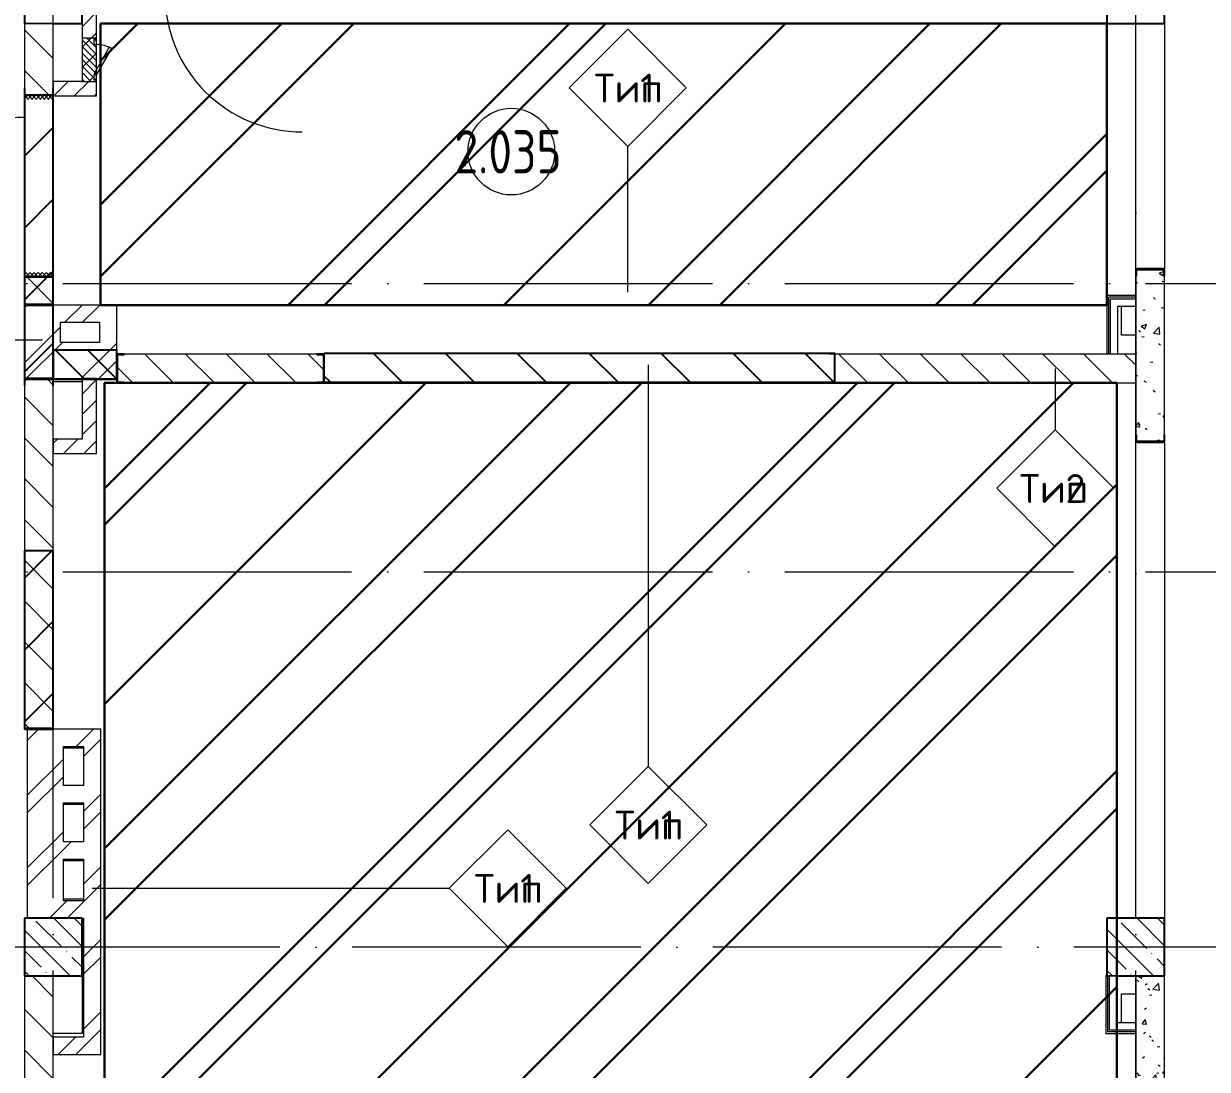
# Model space of a CAD drawing. Header units: millimetres. Extents: x -68946 to 690821, y -552984 to 293768.
# Drawn here: x 173754 to 181954, y -80907 to -73660 of the extents above; entities that cross this region are included whole.
import ezdxf

# ---------------------------------------------------------------- set-up
doc = ezdxf.new("R2010")
doc.units = ezdxf.units.MM
doc.linetypes.add('ADSK_Линия сетки', pattern=[2500, 2000, -250, 0, -250])
for name, color, linetype, lineweight in [('0) блоки', 250, 'Continuous', 25), ('1.2) Стяжка 6 вып.', 30, 'Continuous', 30), ('1.3) Звуко-изол           6 вып.', 90, 'Continuous', 30), ('1.4) Стяжка 6 вып.', 30, 'Continuous', 30), ('A-AREA-____-IDEN', 250, 'Continuous', 9), ('A-DETL-GENF-OTLN', 250, 'Continuous', 5), ('A-DOOR-____-MCUT', 250, 'Continuous', 5), ('A-DOOR-____-OTLN', 250, 'Continuous', 5), ('A-FLOR-____-OTLN', 250, 'Continuous', 9), ('A-WALL-____-IDEN', 250, 'Continuous', 9), ('A-WALL-____-MCUT', 250, 'Continuous', 13), ('A-WALL-____-PATT', 250, 'Continuous', 13), ('A-WALL-FNSH-MCUT', 250, 'Continuous', 13), ('I-WALL-____-OTLN', 250, 'Continuous', 9), ('S-COLS-____-MCUT', 250, 'Continuous', 25), ('S-COLS-____-OTLN', 250, 'Continuous', 9), ('S-GRID-____-OTLN', 250, 'Continuous', 9)]:
    doc.layers.add(name, color=color, linetype=linetype, lineweight=lineweight)
doc.styles.add('ISOCPEUR', font='isocpeur.ttf', dxfattribs={"width": 0.8, "height": 100})
doc.styles.add('ISOCPEUR_3', font='isocpeur.ttf', dxfattribs={"height": 250})
pattern_1 = [(135, (1676.41, 164.685), (-14.14214, -14.14214), []), (225, (1676.41, 164.685), (14.14214, -14.14214), [])]
pattern_2 = [(45, (-446.384, 164.685), (-14.1421, 14.1421), []), (135, (-446.384, 164.685), (-14.1421, -14.1421), [])]
pattern_3 = [(45, (28708.77, -120984.93), (-70.71068, 70.71068), [])]
pattern_4 = [(135, (28708.77, -120984.93), (-141.42136, -141.42136), [])]
pattern_5 = [(50, (28708.77, -120984.93), (364.36793, -31.8783), [38.1, -419.1]), (355, (28708.77, -120984.93), (-70.48585, 382.1133), [30.48, -335.28]), (100.451, (28739.14, -120987.6), (293.885, 350.2334), [32.38, -356.18]), (46.184, (28708.77, -120883.33), (542.1585, -84.0858), [57.15, -628.65]), (96.636, (28753.95, -120890.34), (474.8049, 494.8554), [48.57, -534.27]), (351.184, (28708.8, -120883.33), (474.8102, 494.85), [45.72, -502.92]), (21, (28759.57, -120908.73), (303.22847, -204.53046), [38.1, -419.1]), (326, (28759.57, -120908.73), (123.6039, 368.37604), [30.48, -335.28]), (71.451, (28784.84, -120925.78), (426.8341, 163.8427), [32.38, -356.18]), (37.5, (28708.77, -120984.93), (6.17665, 169.11015), [16.764, -314.452, 16.764, -323.596, -336.55]), (37.5, (28708.77, -120984.93), (6.17665, 169.11015), [-671.576, 16.764, -319.786]), (7.5, (28708.77, -120984.93), (133.63888, 200.3615), [16.764, -177.292, 16.764, -306.832, -128.27]), (7.5, (28708.77, -120984.93), (133.63888, 200.3615), [-517.652, 16.764, -111.506]), (327.5, (28595.49, -120984.93), (271.18182, -11.45836), [16.764, -110.236, 16.764, -379.476, -525.78]), (327.5, (28595.49, -120984.93), (271.18182, -11.45836), [-523.24, 16.764, -509.016]), (317.5, (28544.7, -120984.93), (296.2585, 50.85285), [16.764, -148.336, 16.764, -246.38, -373.38]), (317.5, (28544.7, -120984.93), (296.2585, 50.85285), [-428.244, 16.764, -356.616])]
pattern_6 = [(45, (28708.77, -120984.93), (-251.4472, 251.4472), []), (45, (28708.77, -120603.93), (-251.4472, 251.4472), [])]

# ---------------------------------------------------------------- blocks, each defined once
blk = doc.blocks.new('Дверь_СКБ_1Ст_Фрамуга1 - Н_ВВ-9_1250x2600h_Лаборантская-42097379-АР1_Кладочный план 2 этажа С2и3')
at = {"layer": 'A-DOOR-____-OTLN'}
h = blk.add_hatch(dxfattribs=at)
h.set_pattern_fill('FP_9', color=256, style=0, pattern_type=2)
h.set_pattern_definition(pattern_2)
h.paths.add_polyline_path([(-612.5, -100), (-587.5, -100), (-587.5, 100), (-612.5, 100)])
h = blk.add_hatch(dxfattribs=at)
h.set_pattern_fill('FP_8', color=256, style=0, pattern_type=2)
h.set_pattern_definition(pattern_1)
h.paths.add_polyline_path([(612.5, -100), (637.5, -100), (637.5, 100), (612.5, 100)])
at = {"layer": 'A-DOOR-____-OTLN', "color": 255}
blk.add_arc((-462.5, 100), 950, 360, 90, dxfattribs=at)
blk = doc.blocks.new('Дверь_СКБ_1Ст_Фрамуга1 - Н_ВВ-9_2_1250x2600h_Лаборантская 2-42764460-АР1_Кладочный план 2 этажа С2и3')
at = {"layer": 'A-DOOR-____-OTLN'}
h = blk.add_hatch(dxfattribs=at)
h.set_pattern_fill('FP_9', color=256, style=0, pattern_type=2)
h.set_pattern_definition(pattern_2)
h.paths.add_polyline_path([(-587.5, 100), (-612.5, 100), (-612.5, -100), (-587.5, -100)])
h = blk.add_hatch(dxfattribs=at)
h.set_pattern_fill('FP_8', color=256, style=0, pattern_type=2)
h.set_pattern_definition(pattern_1)
h.paths.add_polyline_path([(612.5, 100), (612.5, -100), (637.5, -100), (637.5, 100)])
at = {"layer": 'A-DOOR-____-OTLN', "color": 255}
blk.add_arc((-462.5, 100), 950, 360, 90, dxfattribs=at)
blk = doc.blocks.new('BSC_Колонна _Прямоугольная - 400x400-V28-АР1_Кладочный план 2 этажа С2и3')
at = {"layer": 'S-COLS-____-OTLN', "lineweight": 5}
h = blk.add_hatch(dxfattribs=at)
h.set_pattern_fill('FP_69', color=256, style=0, pattern_type=2)
h.set_pattern_definition([(135, (-145250, -40925), (-142.56192, -142.56192), []), (135, (-145107.44, -40925), (-142.56192, -142.56192), [252.016, -50.403, 3.353, -47.05])])
h.paths.add_polyline_path([(-200, -200), (200, -200), (200, 200), (-200, 200), (-200, -110.9)])
at = {"layer": 'S-COLS-____-MCUT'}
for p, q in [((200, 200), (-200, 200)), ((-200, 200), (-200, -200)), ((200, -200), (200, 200)), ((-200, -200), (200, -200))]:
    blk.add_line(p, q, dxfattribs=at)
blk = doc.blocks.new('ADSK_КолоннаНесущая_Швеллер_Гнутый_ГОСТ 8278-83 - 200х50х4_таб_1 2-38569602-АР1_Кладочный план 2 этажа С2и3')
at = {"layer": 'S-COLS-____-MCUT'}
for p, q in [((-10.1, 90), (-10.1, -90)), ((-6.1, -90), (-6.1, 90)), ((39.9, 100), (-0.1, 100)), ((-0.1, 96), (39.9, 96)), ((39.9, 96), (39.9, 100)), ((39.9, -96), (-0.1, -96)), ((-0.1, -100), (39.9, -100)), ((39.9, -100), (39.9, -96))]:
    blk.add_line(p, q, dxfattribs=at)
for centre, radius, start, end in [((-0.1, 90), 10, 90, 180), ((-0.1, 90), 6, 90, 180), ((-0.1, -90), 10, 180, 270), ((-0.1, -90), 6, 180, 270)]:
    blk.add_arc(centre, radius, start, end, dxfattribs=at)
blk = doc.blocks.new('ADSK_КолоннаНесущая_Швеллер_Гнутый_ГОСТ 8278-83 - 200х50х4_таб_1 2-V43-АР1_Кладочный план 2 этажа С2и3')
at = {"layer": 'S-COLS-____-MCUT'}
for p, q in [((-6.1, -90), (-6.1, 90)), ((-0.1, 96), (39.9, 96)), ((39.9, 100), (19.9, 100)), ((39.9, 96), (39.9, 100)), ((39.9, -96), (-0.1, -96)), ((19.9, -100), (39.9, -100)), ((39.9, -100), (39.9, -96))]:
    blk.add_line(p, q, dxfattribs=at)
for centre, radius, start, end in [((-0.1, 90), 10, 90.3368, 180), ((-0.1, 90), 6, 90, 180), ((-0.1, -90), 10, 180, 270), ((-0.1, -90), 6, 180, 270)]:
    blk.add_arc(centre, radius, start, end, dxfattribs=at)
blk = doc.blocks.new('ADSK_КолоннаНесущая_Швеллер_Гнутый_ГОСТ 8278-83 - 200х50х4_таб_1 2-V41-АР1_Кладочный план 2 этажа С2и3')
at = {"layer": 'S-COLS-____-MCUT'}
for p, q in [((-10.1, 90), (-10.1, -90)), ((-6.1, -90), (-6.1, 90)), ((39.9, 100), (-0.1, 100)), ((-0.1, 96), (39.9, 96)), ((39.9, 96), (39.9, 100)), ((39.9, -96), (-0.1, -96)), ((-0.1, -100), (39.9, -100)), ((39.9, -100), (39.9, -96))]:
    blk.add_line(p, q, dxfattribs=at)
for centre, radius, start, end in [((-0.1, 90), 10, 90, 180), ((-0.1, 90), 6, 90, 180), ((-0.1, -90), 10, 180, 270), ((-0.1, -90), 6, 180, 270)]:
    blk.add_arc(centre, radius, start, end, dxfattribs=at)
blk = doc.blocks.new('ADSK_КолоннаНесущая_Швеллер_Гнутый_ГОСТ 8278-83 - 200х50х4_таб_1 2-V47-АР1_Кладочный план 2 этажа С2и3')
at = {"layer": 'S-COLS-____-MCUT'}
for p, q in [((-10.1, 90), (-10.1, -90)), ((-6.1, -90), (-6.1, 90)), ((39.9, 100), (-0.1, 100)), ((-0.1, 96), (39.9, 96)), ((39.9, 96), (39.9, 100)), ((39.9, -96), (-0.1, -96)), ((-0.1, -100), (39.9, -100)), ((39.9, -100), (39.9, -96))]:
    blk.add_line(p, q, dxfattribs=at)
for centre, radius, start, end in [((-0.1, 90), 10, 90, 180), ((-0.1, 90), 6, 90, 180), ((-0.1, -90), 10, 180, 270), ((-0.1, -90), 6, 180, 270)]:
    blk.add_arc(centre, radius, start, end, dxfattribs=at)
blk = doc.blocks.new('ADSK_КолоннаНесущая_Швеллер_Гнутый_ГОСТ 8278-83 - 200х50х4_таб_1 2-V46-АР1_Кладочный план 2 этажа С2и3')
at = {"layer": 'S-COLS-____-MCUT'}
for p, q in [((-6.1, -90), (-6.1, 90)), ((-0.1, 96), (39.9, 96)), ((39.9, 100), (19.9, 100)), ((39.9, 96), (39.9, 100)), ((39.9, -96), (-0.1, -96)), ((19.9, -100), (39.9, -100)), ((39.9, -100), (39.9, -96))]:
    blk.add_line(p, q, dxfattribs=at)
for centre, radius, start, end in [((-0.1, 90), 10, 90, 179.99364), ((-0.1, 90), 6, 90, 180), ((-0.1, -90), 10, 180.00636, 270), ((-0.1, -90), 6, 180, 270)]:
    blk.add_arc(centre, radius, start, end, dxfattribs=at)
blk = doc.blocks.new('АР_Люк - ЛРС_ВК_300х400_внутренний_RAL 9003-V63-АР1_Кладочный план 2 этажа С2и3')
at = {"layer": 'A-DOOR-____-OTLN'}
h = blk.add_hatch(dxfattribs=at)
h.set_pattern_fill('FP_88', color=256, style=0, pattern_type=2)
h.set_pattern_definition([(45, (125, 0), (-22.6274, 22.6274), [])])
h.paths.add_polyline_path([(275, -50), (275, 50), (-25, 50), (-25, -50)])
at = {"layer": 'A-DETL-GENF-OTLN'}
for p, q in [((275, 50), (-25, 50)), ((-25, 50), (-25, -50)), ((275, -50), (275, 50)), ((-25, -50), (275, -50))]:
    blk.add_line(p, q, dxfattribs=at)
at = {"layer": 'A-DOOR-____-MCUT'}
for p, q in [((48.1, 155), (38.1, 137.7)), ((38.1, 137.7), (220, 32.7)), ((230, 50), (48.1, 155)), ((20, 50), (-15, 50)), ((-15, 50), (-15, 30)), ((-15, 30), (20, 30)), ((20, 30), (20, 50)), ((220, 32.7), (230, 50)), ((265, 50), (230, 50)), ((230, 50), (230, 30)), ((230, 30), (265, 30)), ((265, 30), (265, 50))]:
    blk.add_line(p, q, dxfattribs=at)
blk.add_arc((230, 50), 210, 150, 180, dxfattribs=at)
blk = doc.blocks.new('AAR_СКБ_Марка_Помещения_мал - Номер-28977439-АР1_Кладочный план 2 этажа С2и3')
at = {"layer": 'A-AREA-____-IDEN'}
blk.add_circle((-0.028, 0), 3, dxfattribs=at)
blk = doc.blocks.new('ADSK_Марка_Стена - Типоразмер_ADSK_Марка-30564887-АР1_Кладочный план 2 этажа С2и3')
at = {"layer": 'A-WALL-____-IDEN'}
for p, q in [((-0.156, 4.37), (-4.213, 0.312)), ((3.901, 0.312), (-0.156, 4.37)), ((-4.213, 0.312), (-0.156, -3.745)), ((-0.156, -3.745), (3.901, 0.312))]:
    blk.add_line(p, q, dxfattribs=at)

msp = doc.modelspace()

# ---------------------------------------------------------------- hatches: boundary and pattern name
at = {"layer": '0) блоки'}
h = msp.add_hatch(dxfattribs=at)
h.set_pattern_fill('ANSI31', color=256, scale=111)
h.set_pattern_definition([(45, (16421.2, -129244.93), (-249.2021, 249.2021), [])])
h.paths.add_polyline_path([(173759.091, -76123.9347), (173959.1129, -76123.9347), (173958.7942, -74155.9347), (173758.7722, -74155.9347)])
h = msp.add_hatch(dxfattribs=at)
h.set_pattern_fill('ANSI31', color=256, scale=50, angle=-90)
h.set_pattern_definition([(315, (-649.25, -308.1), (112.2532, 112.2532), [])])
h.paths.add_polyline_path([(173959.1129, -75923.9128), (173959.1129, -76123.9347), (174398.7722, -76123.616), (174398.7722, -75923.5941)])
h = msp.add_hatch(dxfattribs=at)
h.set_pattern_fill('ANSI31', color=256, scale=111, angle=-90)
h.set_pattern_definition([(315, (122008.23, 81392.64), (249.2021, 249.2021), [])])
h.paths.add_polyline_path([(175833.2296, -75945.2489), (175833.2296, -76145.2708), (179373.3801, -76144.9521), (179373.3801, -75944.9301)])
h = msp.add_hatch(dxfattribs=at)
h.set_pattern_fill('ANSI31', color=256, scale=111)
h.set_pattern_definition([(45, (16421.2, -131670.93), (-249.2021, 249.2021), [])])
h.paths.add_polyline_path([(173759.091, -78549.9336), (173959.1129, -78549.9336), (173958.7942, -77313.1994), (173758.7722, -77313.1994)])
at = {"layer": '1.2) Стяжка 6 вып.', "lineweight": 30}
h = msp.add_hatch(dxfattribs=at)
h.set_pattern_fill('ANSI31', color=256, scale=333)
h.paths.add_polyline_path([(181258.7722, -73659.9342), (174287.1061, -73659.9342), (174287.1061, -75609.9347), (181258.7722, -75609.9347)])
h = msp.add_hatch(dxfattribs=at)
h.set_pattern_fill('ANSI31', color=256, scale=333)
h.paths.add_polyline_path([(181327.4511, -76149.9347), (174314.52, -76149.9347), (174314.52, -95534.849), (181327.4511, -95534.849)])
at = {"layer": '1.3) Звуко-изол           6 вып.', "lineweight": 30}
h = msp.add_hatch(dxfattribs=at)
h.set_pattern_fill('ANSI31', color=256, scale=500)
h.paths.add_polyline_path([(181258.7722, -73659.9342), (174287.1061, -73659.9342), (174287.1061, -75609.9347), (181258.7722, -75609.9347)])
h = msp.add_hatch(dxfattribs=at)
h.set_pattern_fill('ANSI31', color=256, scale=500)
h.paths.add_polyline_path([(181327.4511, -76149.9347), (174314.52, -76149.9347), (174314.52, -95534.849), (181327.4511, -95534.849)])
at = {"layer": '1.4) Стяжка 6 вып.', "lineweight": 30}
h = msp.add_hatch(dxfattribs=at)
h.set_pattern_fill('ANSI32', color=256, scale=333)
h.paths.add_polyline_path([(181258.7722, -73659.9342), (174287.1061, -73659.9342), (174287.1061, -75609.9347), (181258.7722, -75609.9347)])
h = msp.add_hatch(dxfattribs=at)
h.set_pattern_fill('ANSI32', color=256, scale=333)
h.paths.add_polyline_path([(181327.4511, -76149.9347), (174314.52, -76149.9347), (174314.52, -95534.849), (181327.4511, -95534.849)])
at = {"layer": 'A-WALL-____-PATT', "lineweight": 15}
h = msp.add_hatch(dxfattribs=at)
h.set_pattern_fill('FP_16', color=94, style=0, pattern_type=2)
h.set_pattern_definition(pattern_3)
h.paths.add_polyline_path([(174238.7722, -74059.9347), (174258.7722, -74059.9347), (174258.7722, -74049.9347), (174238.7722, -74049.9347), (174238.7722, -74014.9347), (174258.7722, -74014.9347), (174241.4517, -74004.9347), (174258.7722, -73974.9347), (174258.7722, -73804.9347), (174238.7722, -73804.9347), (174238.7722, -73769.9347), (174258.7722, -73769.9347), (174258.7722, -73459.9342), (174158.7722, -73459.9342), (174158.7722, -74059.9347), (174214.3859, -74059.9347)])
h = msp.add_hatch(dxfattribs=at)
h.set_pattern_fill('FP_1', color=256, style=0, pattern_type=2)
h.set_pattern_definition(pattern_4)
h.paths.add_polyline_path([(173958.7722, -75609.9347), (173958.7722, -75409.9352), (173758.7722, -75409.9352), (173758.7722, -75609.9347)])
h.paths.add_polyline_path([(173758.7722, -74159.9352), (173958.7722, -74159.9352), (173958.7722, -73659.9342), (173758.7722, -73659.9342), (173758.7722, -74129.9352)])
h = msp.add_hatch(dxfattribs=at)
h.set_pattern_fill('FP_16', color=94, style=0, pattern_type=2)
h.set_pattern_definition(pattern_3)
h.paths.add_polyline_path([(174258.7722, -74159.9347), (174258.7722, -74059.9347), (173958.7722, -74059.9347), (173958.7722, -74129.9352), (173966.7722, -74129.9352), (173966.7722, -74159.9347)])
h = msp.add_hatch(dxfattribs=at)
h.set_pattern_fill('FP_83', color=256, style=0, pattern_type=2)
h.set_pattern_definition(pattern_5)
h.paths.add_polyline_path([(181458.7503, -76559.9342), (181658.7503, -76559.9342), (181658.7503, -75359.9342), (181458.7503, -75359.9342), (181458.7503, -76138.8683)])
h = msp.add_hatch(dxfattribs=at)
h.set_pattern_fill('FP_12', color=256, style=0, pattern_type=2)
h.set_pattern_definition(pattern_6)
h.paths.add_polyline_path([(174278.7722, -75729.9347), (174278.7722, -75609.9347), (173758.7722, -75609.9347), (173758.7722, -75729.9347), (174214.3859, -75729.9347)])
h = msp.add_hatch(dxfattribs=at)
h.set_pattern_fill('FP_12', color=256, style=0, pattern_type=2)
h.set_pattern_definition(pattern_6)
h.paths.add_polyline_path([(174398.7722, -75869.9347), (174398.7722, -75609.9347), (174278.7722, -75609.9347), (174278.7722, -75869.9347)])
h = msp.add_hatch(dxfattribs=at)
h.set_pattern_fill('FP_12', color=256, style=0, pattern_type=2)
h.set_pattern_definition(pattern_6)
h.paths.add_polyline_path([(174008.7722, -75869.9347), (174008.7722, -75729.9347), (173758.7722, -75729.9347), (173758.7722, -75869.9347)])
h = msp.add_hatch(dxfattribs=at)
h.set_pattern_fill('FP_12', color=256, style=0, pattern_type=2)
h.set_pattern_definition(pattern_6)
h.paths.add_polyline_path([(174398.7722, -76119.9347), (174398.7722, -75869.9347), (173758.7722, -75869.9347), (173758.7722, -76119.9347), (174258.7728, -76119.9347)])
h = msp.add_hatch(dxfattribs=at)
h.set_pattern_fill('FP_1', color=256, style=0, pattern_type=2)
h.set_pattern_definition(pattern_4)
h.paths.add_polyline_path([(174926.6223, -76149.9347), (175834.7722, -76149.9347), (175834.7722, -75949.9347), (174398.7722, -75949.9347), (174398.7722, -76149.9347)])
h = msp.add_hatch(dxfattribs=at)
h.set_pattern_fill('FP_1', color=256, style=0, pattern_type=2)
h.set_pattern_definition(pattern_4)
h.paths.add_polyline_path([(179334.7722, -76149.9347), (181458.7503, -76149.9347), (181458.7503, -75949.9347), (179334.7722, -75949.9347), (179334.7722, -76138.8683)])
h = msp.add_hatch(dxfattribs=at)
h.set_pattern_fill('FP_1', color=256, style=0, pattern_type=2)
h.set_pattern_definition(pattern_4)
h.paths.add_polyline_path([(173778.7503, -78549.9336), (173958.7722, -78549.9336), (173958.7722, -76119.9347), (173758.7722, -76119.9347), (173758.7722, -78549.9336)])
h = msp.add_hatch(dxfattribs=at)
h.set_pattern_fill('FP_16', color=94, style=0, pattern_type=2)
h.set_pattern_definition(pattern_3)
h.paths.add_polyline_path([(174258.7728, -76539.9347), (174258.7728, -76119.9347), (174158.7728, -76119.9347), (174158.7728, -76539.9347)])
h = msp.add_hatch(dxfattribs=at)
h.set_pattern_fill('FP_16', color=94, style=0, pattern_type=2)
h.set_pattern_definition(pattern_3)
h.paths.add_polyline_path([(174258.7728, -76639.9347), (174258.7728, -76539.9347), (173958.7722, -76539.9347), (173958.7722, -76639.9347)])
h = msp.add_hatch(dxfattribs=at)
h.set_pattern_fill('FP_12', color=256, style=0, pattern_type=2)
h.set_pattern_definition(pattern_6)
h.paths.add_polyline_path([(174168.7722, -78669.9336), (174168.7722, -78549.9336), (173778.7503, -78549.9336), (173778.7503, -78669.9336), (174028.7503, -78669.9336)])
h = msp.add_hatch(dxfattribs=at)
h.set_pattern_fill('FP_12', color=256, style=0, pattern_type=2)
h.set_pattern_definition(pattern_6)
h.paths.add_polyline_path([(174168.7722, -80804.9347), (174288.7722, -80804.9347), (174288.7722, -78549.9336), (174168.7722, -78549.9336), (174168.7722, -80684.9347)])
h = msp.add_hatch(dxfattribs=at)
h.set_pattern_fill('FP_12', color=256, style=0, pattern_type=2)
h.set_pattern_definition(pattern_6)
h.paths.add_polyline_path([(173778.7503, -79739.9342), (174028.7503, -79739.9342), (174028.7503, -78669.9336), (173778.7503, -78669.9336), (173778.7503, -79162.8399)])
h = msp.add_hatch(dxfattribs=at)
h.set_pattern_fill('FP_12', color=256, style=0, pattern_type=2)
h.set_pattern_definition(pattern_6)
h.paths.add_polyline_path([(174168.7722, -79449.9342), (174168.7722, -79329.9342), (174028.7503, -79329.9342), (174028.7503, -79449.9342)])
h = msp.add_hatch(dxfattribs=at)
h.set_pattern_fill('FP_12', color=256, style=0, pattern_type=2)
h.set_pattern_definition(pattern_6)
h.paths.add_polyline_path([(173778.7503, -79859.9342), (174168.7722, -79859.9342), (174168.7722, -79739.9342), (173778.7503, -79739.9342)])
h = msp.add_hatch(dxfattribs=at)
h.set_pattern_fill('FP_1', color=256, style=0, pattern_type=2)
h.set_pattern_definition(pattern_4)
h.paths.add_polyline_path([(173758.7722, -84759.9342), (173958.7722, -84759.9342), (173958.7722, -84334.9347), (173758.7722, -84334.9347), (173758.7722, -84364.9347)])
h.paths.add_polyline_path([(173958.7722, -81834.9347), (173958.7722, -80259.9342), (173758.7722, -80259.9342), (173758.7722, -81834.9347)])
h = msp.add_hatch(dxfattribs=at)
h.set_pattern_fill('FP_83', color=256, style=0, pattern_type=2)
h.set_pattern_definition(pattern_5)
h.paths.add_polyline_path([(181458.7503, -84759.9342), (181658.7503, -84759.9342), (181658.7503, -84359.9347), (181458.7503, -84359.9347)])
h.paths.add_polyline_path([(181658.7503, -81059.9347), (181658.7503, -80259.9342), (181458.7503, -80259.9342), (181458.7503, -81059.9347)])
h = msp.add_hatch(dxfattribs=at)
h.set_pattern_fill('FP_12', color=256, style=0, pattern_type=2)
h.set_pattern_definition(pattern_6)
h.paths.add_polyline_path([(174168.7722, -80804.9347), (174168.7722, -80684.9347), (173958.7722, -80684.9347), (173958.7722, -80804.9347)])
at = {"layer": 'S-COLS-____-OTLN', "lineweight": 5}
h = msp.add_hatch(dxfattribs=at)
h.set_pattern_fill('FP_40', color=256, style=0, pattern_type=2)
h.set_pattern_definition([(135, (28708.77, -120984.93), (-142.5612, -142.5612), []), (135, (28851.33, -120984.93), (-142.5612, -142.5612), [252.016, -50.403, 3.353, -47.05])])
h.paths.add_polyline_path([(181276.7722, -80259.9342), (181658.7722, -80259.9342), (181658.7722, -79859.9342), (181258.7722, -79859.9342), (181258.7722, -80259.9342), (181264.2722, -80259.9342)])

# ---------------------------------------------------------------- linework, layer by layer
at = {"layer": '0) блоки'}
for points in [[(173759.091, -76123.9347), (173959.1129, -76123.9347), (173958.7942, -74155.9347), (173758.7722, -74155.9347)], [(173959.1129, -75923.9128), (173959.1129, -76123.9347), (174398.7722, -76123.616), (174398.7722, -75923.5941)], [(175833.2296, -75945.2489), (175833.2296, -76145.2708), (179373.3801, -76144.9521), (179373.3801, -75944.9301)], [(173759.091, -78549.9336), (173959.1129, -78549.9336), (173958.7942, -77313.1994), (173758.7722, -77313.1994)]]:
    msp.add_lwpolyline(points, close=True, dxfattribs=at)
at = {"layer": '1.2) Стяжка 6 вып.', "lineweight": 30}
for points in [[(181258.7722, -73659.9342), (174287.1061, -73659.9342), (174287.1061, -75609.9347), (181258.7722, -75609.9347)], [(181327.4511, -76149.9347), (174314.52, -76149.9347), (174314.52, -95534.849), (181327.4511, -95534.849)]]:
    msp.add_lwpolyline(points, close=True, dxfattribs=at)
at = {"layer": 'A-FLOR-____-OTLN'}
for p, q in [((173958.9375, -74059.9347), (173958.9375, -73659.9347)), ((181358.7509, -75818.9347), (181358.7509, -75618.9347)), ((181458.7503, -75818.9347), (181358.7509, -75818.9347)), ((173958.7722, -76139.9347), (174158.5632, -76139.9347)), ((174158.5632, -76139.9347), (174158.5632, -76539.9353)), ((174028.7503, -78678.9342), (174168.7503, -78678.9342)), ((174028.7503, -79068.9353), (174168.729, -79068.9353)), ((174028.7503, -79458.9353), (174168.729, -79458.9353)), ((174168.729, -79728.9353), (174028.7503, -79728.9353)), ((173958.9375, -80659.9347), (173958.9375, -80259.9342)), ((174158.7503, -80259.9342), (174158.7503, -80659.9347)), ((181358.7503, -80584.8142), (181358.7503, -80384.8142)), ((181358.7503, -80384.8142), (181458.7503, -80384.8142)), ((174158.7503, -80659.9347), (173958.9375, -80659.9347))]:
    msp.add_line(p, q, dxfattribs=at)
at = {"layer": 'A-WALL-____-IDEN'}
for p, q in [((177938.6191, -75519.9342), (177938.6191, -74510.5704)), ((173883.7722, -75853.4595), (172383.0732, -75853.4595)), ((178080.9809, -76024.9347), (178080.9809, -78807.576)), ((180900.8618, -76049.9347), (180900.8618, -76474.4376)), ((174228.7722, -79652.1855), (176701.3523, -79652.1855))]:
    msp.add_line(p, q, dxfattribs=at)
at = {"layer": 'A-WALL-____-MCUT', "color": 84, "lineweight": 15}
for p, q in [((174158.7722, -73459.9342), (174158.7722, -74059.9347)), ((174258.7722, -73769.9347), (174258.7722, -73459.9342)), ((174258.7722, -73974.9347), (174258.7722, -73804.9347)), ((174258.7722, -74159.9347), (174258.7722, -74049.9347)), ((174158.7722, -74059.9347), (173958.7722, -74059.9347)), ((173958.7722, -74059.9347), (173958.7722, -74129.9352)), ((173966.7722, -74159.9347), (174258.7722, -74159.9347)), ((174158.7728, -76119.9347), (174158.7728, -76539.9347)), ((174258.7728, -76639.9347), (174258.7728, -76119.9347)), ((174158.7728, -76539.9347), (173958.7722, -76539.9347)), ((173958.7722, -76639.9347), (174258.7728, -76639.9347))]:
    msp.add_line(p, q, dxfattribs=at)
at = {"layer": 'A-WALL-____-MCUT', "color": 7, "lineweight": 15}
for p, q in [((173758.7722, -73659.9342), (173758.7722, -74129.9352)), ((173958.7722, -74129.9352), (173958.7722, -73659.9342)), ((181458.7503, -75359.9342), (181458.7503, -76559.9342)), ((181658.7503, -75359.9342), (181458.7503, -75359.9342)), ((181658.7503, -76559.9342), (181658.7503, -75359.9342)), ((173758.7722, -75439.9352), (173758.7722, -78549.9336)), ((173958.7722, -75609.9347), (173958.7722, -75439.9352)), ((174398.7722, -75609.9347), (173958.7722, -75609.9347)), ((174398.7722, -75949.9347), (174398.7722, -75609.9347)), ((174008.7722, -75869.9347), (174008.7722, -75729.9347)), ((174008.7722, -75729.9347), (174278.7722, -75729.9347)), ((174278.7722, -75729.9347), (174278.7722, -75869.9347)), ((174278.7722, -75869.9347), (174008.7722, -75869.9347)), ((175834.7722, -75949.9347), (174398.7722, -75949.9347)), ((181458.7503, -75949.9347), (179334.7722, -75949.9347)), ((173758.7722, -76119.9347), (174158.7728, -76119.9347)), ((173958.7722, -76539.9347), (173958.7722, -76119.9347)), ((174258.7728, -76119.9347), (174398.7722, -76119.9347)), ((174398.7722, -76119.9347), (174398.7722, -76149.9347)), ((174398.7722, -76149.9347), (181458.7503, -76149.9347)), ((181458.7503, -76559.9342), (181658.7503, -76559.9342)), ((173958.7722, -78549.9336), (173958.7722, -76639.9347)), ((173758.7722, -78549.9336), (173778.7503, -78549.9336)), ((173778.7503, -78549.9336), (173778.7503, -79859.9342)), ((174288.7722, -78549.9336), (173958.7722, -78549.9336)), ((174288.7722, -80804.9347), (174288.7722, -78549.9336)), ((174028.7503, -78939.9342), (174028.7503, -78669.9336)), ((174028.7503, -78669.9336), (174168.7722, -78669.9336)), ((174168.7722, -78669.9336), (174168.7722, -78939.9342)), ((174168.7722, -78939.9342), (174028.7503, -78939.9342)), ((174028.7503, -79329.9342), (174028.7503, -79059.9342)), ((174028.7503, -79059.9342), (174168.7722, -79059.9342)), ((174168.7722, -79059.9342), (174168.7722, -79329.9342)), ((174168.7722, -79329.9342), (174028.7503, -79329.9342)), ((174028.7503, -79739.9342), (174028.7503, -79449.9342)), ((174028.7503, -79449.9342), (174168.7722, -79449.9342)), ((174168.7722, -79449.9342), (174168.7722, -79739.9342)), ((174168.7722, -79739.9342), (174028.7503, -79739.9342)), ((174158.7722, -79859.9342), (174168.7722, -79859.9342)), ((174168.7722, -79859.9342), (174168.7722, -80684.9347)), ((173758.7722, -80259.9342), (173758.7722, -81804.9347)), ((173958.7722, -80684.9347), (173958.7722, -80259.9342)), ((181458.7503, -80259.9342), (181458.7503, -81059.9347)), ((181658.7503, -80259.9342), (181458.7503, -80259.9342)), ((181658.7503, -81059.9347), (181658.7503, -80259.9342)), ((174168.7722, -80684.9347), (173958.7722, -80684.9347)), ((173958.7722, -80804.9347), (174288.7722, -80804.9347)), ((173958.7722, -81804.9347), (173958.7722, -80804.9347))]:
    msp.add_line(p, q, dxfattribs=at)
at = {"layer": 'A-WALL-____-MCUT', "lineweight": 15}
for p, q in [((173958.7722, -73659.9342), (173758.7722, -73659.9342)), ((173758.7722, -75609.9347), (173958.7722, -75609.9347)), ((174398.7722, -76119.9347), (174398.7722, -75949.9347)), ((173778.7503, -78549.9336), (173958.7722, -78549.9336)), ((173958.7722, -80684.9347), (173958.7722, -80804.9347))]:
    msp.add_line(p, q, dxfattribs=at)
at = {"layer": 'A-WALL-____-MCUT', "color": 42, "lineweight": 15}
for p, q in [((181271.2503, -75949.9347), (181271.2503, -75556.4347)), ((181458.7503, -75556.4347), (181271.2503, -75556.4347)), ((181326.7722, -80259.9342), (181258.7722, -80259.9342)), ((181264.2722, -80647.3142), (181264.2722, -80259.9342)), ((181458.7732, -80647.3142), (181264.2722, -80647.3142))]:
    msp.add_line(p, q, dxfattribs=at)
at = {"layer": 'A-WALL-____-MCUT', "color": 30, "lineweight": 15}
for p, q in [((181283.7503, -75949.9347), (181283.7503, -75568.9347)), ((181458.7503, -75568.9347), (181283.7503, -75568.9347)), ((181333.7503, -75949.9347), (181333.7503, -75618.9347)), ((181333.7503, -75618.9347), (181458.7503, -75618.9347)), ((181276.7722, -80634.8142), (181276.7722, -80259.9342)), ((181326.7722, -80584.8142), (181326.7722, -80259.9342)), ((181458.7732, -80584.8142), (181326.7722, -80584.8142)), ((181458.7732, -80634.8142), (181458.7732, -80584.8142)), ((181458.7732, -80634.8142), (181276.7722, -80634.8142))]:
    msp.add_line(p, q, dxfattribs=at)
at = {"layer": 'A-WALL-____-MCUT', "color": 94, "lineweight": 15}
for p, q in [((174258.7728, -76119.9347), (174158.7728, -76119.9347)), ((173958.7722, -76539.9347), (173958.7722, -76639.9347))]:
    msp.add_line(p, q, dxfattribs=at)
at = {"layer": 'A-WALL-FNSH-MCUT', "lineweight": 15}
for p, q in [((181258.7503, -75543.9347), (181258.7503, -75949.9347)), ((181458.7503, -75543.9347), (181258.7503, -75543.9347)), ((181251.7722, -80259.9342), (181251.7722, -80659.8142)), ((181258.7722, -80259.9342), (181251.7722, -80259.9342)), ((181251.7722, -80659.8142), (181458.7732, -80659.8142)), ((181458.7732, -80659.8142), (181458.7732, -80634.8142))]:
    msp.add_line(p, q, dxfattribs=at)
at = {"layer": 'I-WALL-____-OTLN', "lineweight": 15}
for p, q in [((181458.7503, -75359.9342), (181458.7503, -73659.9342)), ((181658.7503, -73659.9342), (181658.7503, -75359.9342)), ((181458.7503, -79859.9342), (181458.7503, -76559.9342)), ((181658.7503, -76559.9342), (181658.7503, -79859.9342))]:
    msp.add_line(p, q, dxfattribs=at)
at = {"layer": 'S-COLS-____-MCUT'}
for p, q in [((173758.7722, -73259.9342), (173758.7722, -73659.9342)), ((181658.7722, -73659.9342), (181658.7722, -73259.9342)), ((174158.7722, -73659.9342), (174158.7722, -73459.9342)), ((181258.7722, -73459.9342), (181258.7722, -73659.9342)), ((173958.7722, -73659.9342), (174158.7722, -73659.9342)), ((181258.7722, -73659.9342), (181658.7722, -73659.9342)), ((181658.7722, -79859.9342), (181258.7722, -79859.9342)), ((181258.7722, -79859.9342), (181258.7722, -80259.9342)), ((181658.7722, -80259.9342), (181658.7722, -79859.9342)), ((181326.7722, -80259.9342), (181658.7722, -80259.9342))]:
    msp.add_line(p, q, dxfattribs=at)
at = {"layer": 'S-COLS-____-OTLN'}
for p, q in [((173758.7722, -73659.9342), (173958.7722, -73659.9342)), ((181258.7722, -80259.9342), (181264.2722, -80259.9342)), ((181264.2722, -80259.9342), (181276.7722, -80259.9342)), ((181276.7722, -80259.9342), (181326.7722, -80259.9342))]:
    msp.add_line(p, q, dxfattribs=at)
at = {"layer": 'S-GRID-____-OTLN', "linetype": 'ADSK_Линия сетки'}
for p, q in [((173958.7722, -124723.7741), (173958.7722, -59782.9296)), ((181458.7722, -124723.7741), (181458.7722, -59782.9296)), ((94022.7944, -75459.9342), (185529.6518, -75459.9342)), ((94022.7944, -77459.9342), (185529.6518, -77459.9342)), ((185529.6518, -80059.9342), (128028.7722, -80059.9342))]:
    msp.add_line(p, q, dxfattribs=at)

# ---------------------------------------------------------------- block references
at = {"layer": 'A-AREA-____-IDEN', "xscale": 99.99999999999993, "yscale": 99.99999999999993, "zscale": 99.99999999999993}
msp.add_blockref('AAR_СКБ_Марка_Помещения_мал - Номер-28977439-АР1_Кладочный план 2 этажа С2и3', (177135.1306, -74546.7522), dxfattribs=at)
at = {"layer": 'A-DOOR-____-OTLN', "color": 255}
for name, p, rotation in [('Дверь_СКБ_1Ст_Фрамуга1 - Н_ВВ-9_2_1250x2600h_Лаборантская 2-42764460-АР1_Кладочный план 2 этажа С2и3', (175221.2722, -73359.9342), 180), ('Дверь_СКБ_1Ст_Фрамуга1 - Н_ВВ-9_1250x2600h_Лаборантская-42097379-АР1_Кладочный план 2 этажа С2и3', (173858.7722, -74797.4352), 89.99999999999993)]:
    msp.add_blockref(name, p, dxfattribs=dict(at, rotation=rotation))
at = {"layer": 'A-DOOR-____-OTLN', "color": 250, "rotation": 270}
msp.add_blockref('АР_Люк - ЛРС_ВК_300х400_внутренний_RAL 9003-V63-АР1_Кладочный план 2 этажа С2и3', (174208.7722, -73784.9347), dxfattribs=at)
at = {"layer": 'A-WALL-____-IDEN', "xscale": 99.99999999999993, "yscale": 99.99999999999993, "zscale": 99.99999999999993}
for p in [(177954.2441, -74136.1035), (180916.4868, -76911.4045), (178096.6059, -79244.5429), (177122.6942, -79683.4355)]:
    msp.add_blockref('ADSK_Марка_Стена - Типоразмер_ADSK_Марка-30564887-АР1_Кладочный план 2 этажа С2и3', p, dxfattribs=at)
at = {"layer": 'S-COLS-____-OTLN'}
for name, p, rotation in [('ADSK_КолоннаНесущая_Швеллер_Гнутый_ГОСТ 8278-83 - 200х50х4_таб_1 2-V43-АР1_Кладочный план 2 этажа С2и3', (173858.7503, -74149.8347), 90.00000000000044), ('ADSK_КолоннаНесущая_Швеллер_Гнутый_ГОСТ 8278-83 - 200х50х4_таб_1 2-38569602-АР1_Кладочный план 2 этажа С2и3', (181558.7503, -75370.0342), 269.9999999999649), ('ADSK_КолоннаНесущая_Швеллер_Гнутый_ГОСТ 8278-83 - 200х50х4_таб_1 2-V46-АР1_Кладочный план 2 этажа С2и3', (173858.7722, -75420.0347), 269.9999999999995), ('ADSK_КолоннаНесущая_Швеллер_Гнутый_ГОСТ 8278-83 - 200х50х4_таб_1 2-V41-АР1_Кладочный план 2 этажа С2и3', (173858.7722, -75599.8347), 90.00000000000044), ('ADSK_КолоннаНесущая_Швеллер_Гнутый_ГОСТ 8278-83 - 200х50х4_таб_1 2-V41-АР1_Кладочный план 2 этажа С2и3', (175824.6722, -76049.9347), 180), ('ADSK_КолоннаНесущая_Швеллер_Гнутый_ГОСТ 8278-83 - 200х50х4_таб_1 2-V47-АР1_Кладочный план 2 этажа С2и3', (173858.7503, -76130.0347), 269.9999999999995), ('ADSK_КолоннаНесущая_Швеллер_Гнутый_ГОСТ 8278-83 - 200х50х4_таб_1 2-38569602-АР1_Кладочный план 2 этажа С2и3', (181558.7503, -76549.8342), 89.99999999996523), ('ADSK_КолоннаНесущая_Швеллер_Гнутый_ГОСТ 8278-83 - 200х50х4_таб_1 2-V41-АР1_Кладочный план 2 этажа С2и3', (173858.7503, -78539.8342), 90.00000000000044)]:
    msp.add_blockref(name, p, dxfattribs=dict(at, rotation=rotation))
for name, p in [('ADSK_КолоннаНесущая_Швеллер_Гнутый_ГОСТ 8278-83 - 200х50х4_таб_1 2-V47-АР1_Кладочный план 2 этажа С2и3', (174408.8722, -76049.9347)), ('BSC_Колонна _Прямоугольная - 400x400-V28-АР1_Кладочный план 2 этажа С2и3', (173958.7722, -80059.9342))]:
    msp.add_blockref(name, p, dxfattribs=at)

# ---------------------------------------------------------------- texts
at = {"layer": 'A-AREA-____-IDEN', "insert": (176738.3914, -74398.0925), "char_height": 300, "width": 654.177, "attachment_point": 1, "style": 'ISOCPEUR'}
msp.add_mtext('2.035', dxfattribs=at)
at = {"layer": 'A-WALL-____-IDEN', "char_height": 200, "attachment_point": 1, "style": 'ISOCPEUR_3'}
for s, insert, width in [('Тип', (177705.9632, -74006.4348), 387.215062), (' 1', (178025.4476, -74006.4348), 190.801625), ('Тип', (180652.106, -76781.7359), 387.215062), (' 2', (180971.5903, -76781.7359), 230.084312), ('Тип', (177848.325, -79114.8743), 387.215062), (' 1', (178167.8094, -79114.8743), 190.801625), ('Тип', (176874.4133, -79553.7669), 387.215062), (' 1', (177193.8977, -79553.7669), 190.801625)]:
    msp.add_mtext(s, dxfattribs=dict(at, insert=insert, width=width))

doc.saveas('drawing.dxf')
